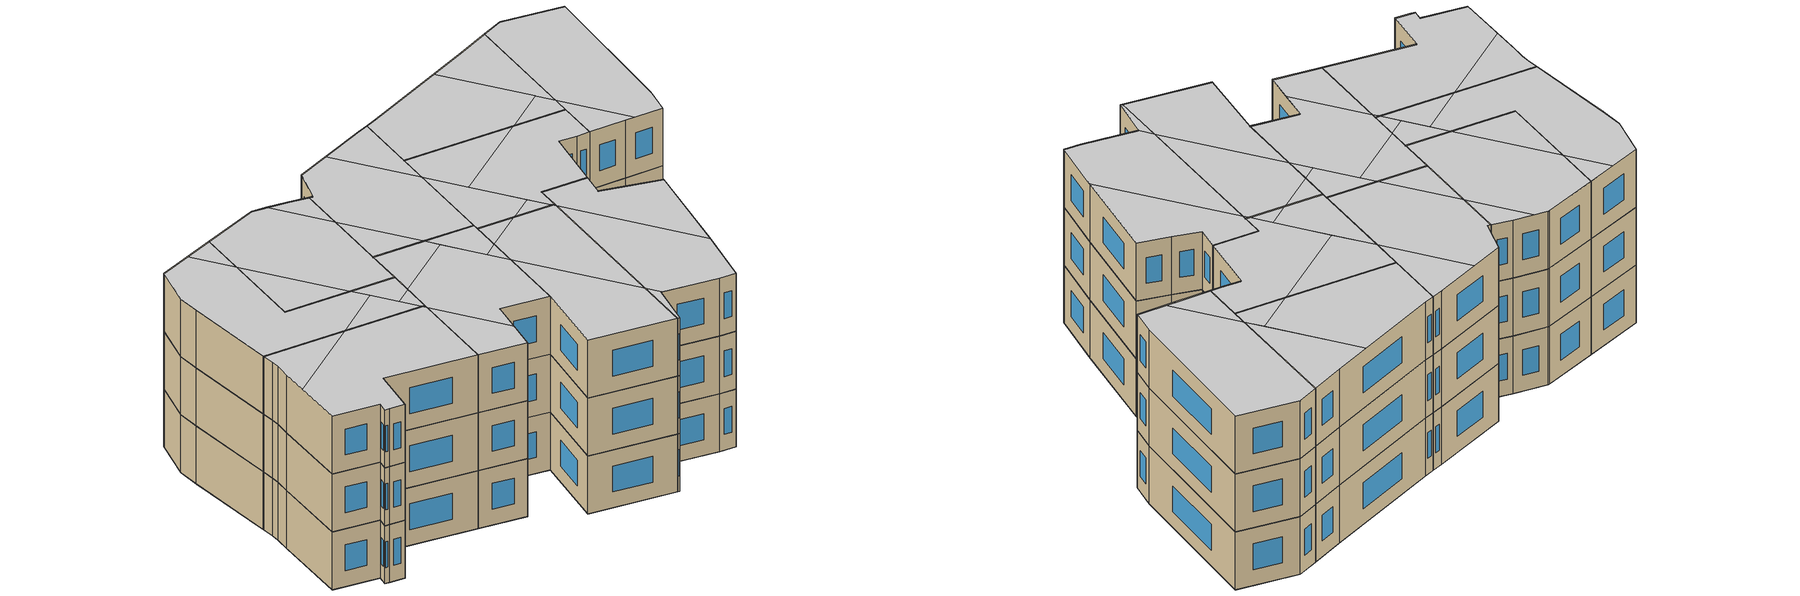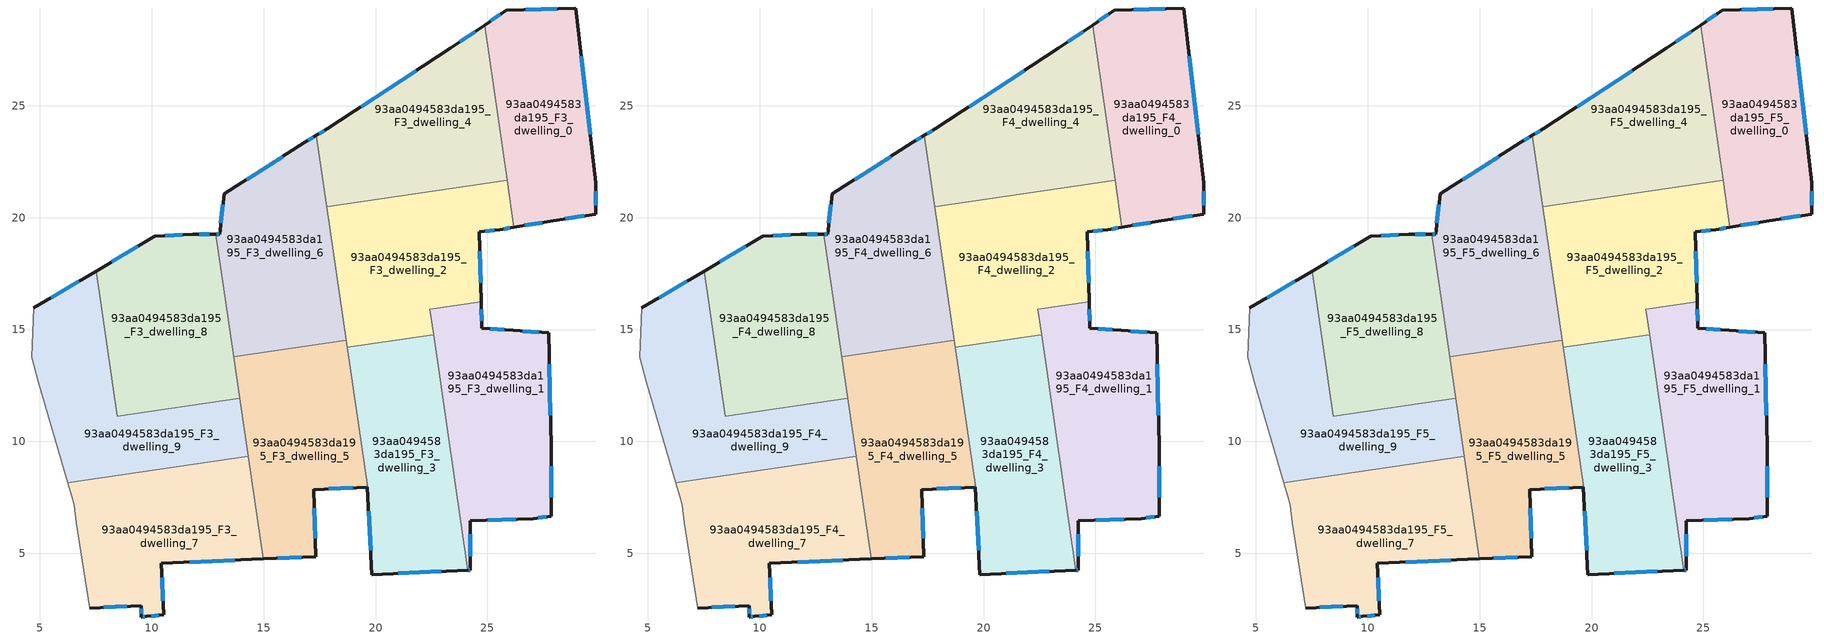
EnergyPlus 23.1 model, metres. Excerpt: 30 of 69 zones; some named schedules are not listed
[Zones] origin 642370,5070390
93aa0494583da195_F3_dwelling_0
 floor to 93aa0494583da195_F2_dwelling_0 (EU_floor_Construction): 29.85,20.16 29.85,21.56 28.95,29.37 25.85,29.27 24.87,28.61 26.19,19.57 27.95,19.86 z9
 wall outside (EU_wall_Construction): 24.87,28.61 25.85,29.27 28.95,29.37 29.85,21.56 29.85,20.16 27.95,19.86 26.19,19.57 z9:12
 wall to 93aa0494583da195_F3_dwelling_4 (EU_wall_Construction): 25.88,21.67 24.87,28.61 z9:12
 wall to 93aa0494583da195_F3_dwelling_2 (EU_wall_Construction): 26.19,19.57 25.88,21.67 z9:12
 window (EU_Window_Construction): 29.85,21.18 29.85,20.55 / 29.32,20.08 28.48,19.95 / 27.46,19.78 26.67,19.65 / 25.14,28.79 25.58,29.09 / 26.71,29.3 28.09,29.34 / 29.2,27.21 29.6,23.72 z9.83:11.17
93aa0494583da195_F3_dwelling_1
 floor to 93aa0494583da195_F2_dwelling_1 (EU_floor_Construction): 27.84,6.65 27.85,9.75 27.75,14.86 26.15,14.96 24.74,15.06 24.72,16.23 22.43,15.9 24.12,4.25 24.24,4.25 24.24,6.45 27.04,6.55 z9
 wall outside (EU_wall_Construction): 24.72,16.23 24.74,15.06 26.15,14.96 27.75,14.86 27.85,9.75 27.84,6.65 27.04,6.55 24.24,6.45 24.24,4.25 24.12,4.25 z9:12
 wall to 93aa0494583da195_F3_dwelling_2 (EU_wall_Construction): 22.59,14.78 22.43,15.9 24.72,16.23 z9:12
 wall to 93aa0494583da195_F3_dwelling_3 (EU_wall_Construction): 24.12,4.25 22.59,14.78 z9:12
 window (EU_Window_Construction): 26.59,14.93 27.3,14.89 / 27.77,13.45 27.82,11.17 / 27.85,8.9 27.84,7.51 / 27.62,6.62 27.27,6.58 / 26.27,6.53 25.02,6.48 / 24.24,5.84 24.24,4.86 / 24.21,4.25 24.16,4.25 / 24.73,15.91 24.74,15.38 / 25.13,15.03 25.76,14.99 z9.83:11.17
93aa0494583da195_F3_dwelling_2
 floor to 93aa0494583da195_F2_dwelling_2 (EU_floor_Construction): 24.72,16.23 24.65,19.36 25.55,19.46 26.19,19.57 25.88,21.67 17.82,20.49 18.74,14.21 22.59,14.78 22.43,15.9 z9
 wall outside (EU_wall_Construction): 26.19,19.57 25.55,19.46 24.65,19.36 24.72,16.23 z9:12
 wall to 93aa0494583da195_F3_dwelling_3 (EU_wall_Construction): 22.59,14.78 18.74,14.21 z9:12
 wall to 93aa0494583da195_F3_dwelling_4 (EU_wall_Construction): 17.82,20.49 25.88,21.67 z9:12
 wall to 93aa0494583da195_F3_dwelling_6 (EU_wall_Construction): 18.69,14.52 17.82,20.49 z9:12
 wall to 93aa0494583da195_F3_dwelling_5 (EU_wall_Construction): 18.74,14.21 18.69,14.52 z9:12
 window (EU_Window_Construction): 26.01,19.54 25.72,19.49 / 25.3,19.44 24.9,19.39 / 24.67,18.5 24.7,17.1 z9.83:11.17
93aa0494583da195_F3_dwelling_3
 floor to 93aa0494583da195_F2_dwelling_3 (EU_floor_Construction): 24.12,4.25 22.59,14.78 18.74,14.21 19.65,7.96 17.24,7.86 17.24,7.85 19.64,7.96 19.84,4.05 z9
 wall outside (EU_wall_Construction): 24.12,4.25 19.84,4.05 19.64,7.96 17.24,7.85 17.24,7.86 z9:12
 wall to 93aa0494583da195_F3_dwelling_5 (EU_wall_Construction): 17.24,7.86 19.65,7.96 18.74,14.21 z9:12
 window (EU_Window_Construction): 22.94,4.19 21.02,4.11 / 19.78,5.14 19.69,6.88 / 18.97,7.93 17.9,7.88 z9.83:11.17
93aa0494583da195_F3_dwelling_4
 floor to 93aa0494583da195_F2_dwelling_4 (EU_floor_Construction): 25.88,21.67 24.87,28.61 23.35,27.57 17.84,23.97 17.36,23.68 17.82,20.49 z9
 wall outside (EU_wall_Construction): 17.36,23.68 17.84,23.97 23.35,27.57 24.87,28.61 z9:12
 wall to 93aa0494583da195_F3_dwelling_6 (EU_wall_Construction): 17.82,20.49 17.36,23.68 z9:12
 window (EU_Window_Construction): 19.37,24.97 21.82,26.57 / 23.77,27.86 24.45,28.32 / 17.49,23.76 17.71,23.89 z9.83:11.17
93aa0494583da195_F3_dwelling_5
 floor to 93aa0494583da195_F2_dwelling_5 (EU_floor_Construction): 17.34,4.85 17.24,7.85 19.65,7.96 18.69,14.52 13.66,13.78 14.98,4.75 z9
 wall outside (EU_wall_Construction): 17.24,7.85 17.34,4.85 14.98,4.75 z9:12
 wall to 93aa0494583da195_F3_dwelling_6 (EU_wall_Construction): 13.66,13.78 18.69,14.52 z9:12
 wall to 93aa0494583da195_F3_dwelling_7 (EU_wall_Construction): 14.98,4.75 14.31,9.34 z9:12
 wall to 93aa0494583da195_F3_dwelling_9 (EU_wall_Construction): 14.31,9.34 13.93,11.93 z9:12
 wall to 93aa0494583da195_F3_dwelling_8 (EU_wall_Construction): 13.93,11.93 13.66,13.78 z9:12
 window (EU_Window_Construction): 16.68,4.83 15.63,4.78 / 17.27,7.02 17.31,5.68 z9.83:11.17
93aa0494583da195_F3_dwelling_6
 floor to 93aa0494583da195_F2_dwelling_6 (EU_floor_Construction): 18.69,14.52 17.36,23.68 16.84,23.37 13.24,21.07 13.04,19.27 12.86,19.27 13.66,13.78 z9
 wall outside (EU_wall_Construction): 12.86,19.27 13.04,19.27 13.24,21.07 16.84,23.37 17.36,23.68 z9:12
 wall to 93aa0494583da195_F3_dwelling_8 (EU_wall_Construction): 13.66,13.78 12.86,19.27 z9:12
 window (EU_Window_Construction): 16.98,23.45 17.21,23.59 / 12.91,19.27 12.99,19.27 / 13.09,19.77 13.18,20.57 / 14.24,21.7 15.84,22.73 z9.83:11.17
93aa0494583da195_F3_dwelling_7
 floor to 93aa0494583da195_F2_dwelling_7 (EU_floor_Construction): 14.98,4.75 14.31,9.33 6.25,8.16 6.43,7.56 6.53,7.16 6.63,6.36 7.23,2.56 9.53,2.66 9.53,2.16 9.76,2.18 10.53,2.25 10.43,4.56 z9
 wall outside (EU_wall_Construction): 14.98,4.75 10.43,4.56 10.53,2.25 9.76,2.18 9.53,2.16 9.53,2.66 7.23,2.56 z9:12
 wall adiabatic (EU_wall_Construction): 7.23,2.56 6.63,6.36 6.53,7.16 6.43,7.56 6.25,8.16 z9:12
 wall to 93aa0494583da195_F3_dwelling_9 (EU_wall_Construction): 6.25,8.16 14.31,9.33 z9:12
 window (EU_Window_Construction): 13.72,4.7 11.69,4.61 / 10.46,3.92 10.5,2.89 / 10.32,2.23 9.97,2.2 / 9.69,2.17 9.59,2.16 / 9.53,2.29 9.53,2.52 / 8.89,2.63 7.87,2.58 z9.83:11.17
93aa0494583da195_F3_dwelling_8
 floor to 93aa0494583da195_F2_dwelling_8 (EU_floor_Construction): 13.93,11.93 12.86,19.27 11.84,19.27 10.14,19.17 10.08,19.14 7.51,17.61 8.45,11.13 z9
 wall outside (EU_wall_Construction): 7.51,17.61 10.08,19.14 10.14,19.17 11.84,19.27 12.86,19.27 z9:12
 wall to 93aa0494583da195_F3_dwelling_9 (EU_wall_Construction): 13.93,11.93 8.45,11.13 7.51,17.61 z9:12
 window (EU_Window_Construction): 8.22,18.03 9.37,18.71 / 10.61,19.19 11.37,19.24 / 12.12,19.27 12.58,19.27 z9.83:11.17
93aa0494583da195_F3_dwelling_9
 floor to 93aa0494583da195_F2_dwelling_9 (EU_floor_Construction): 14.31,9.33 13.93,11.93 8.45,11.13 7.51,17.61 4.73,15.97 4.63,13.76 4.93,12.66 6.25,8.16 z9
 wall outside (EU_wall_Construction): 4.73,15.97 7.51,17.61 z9:12
 wall adiabatic (EU_wall_Construction): 6.25,8.16 4.93,12.66 4.63,13.76 4.73,15.97 z9:12
 window (EU_Window_Construction): 5.5,16.42 6.74,17.16 z9.83:11.17
93aa0494583da195_F4_dwelling_0
 floor to 93aa0494583da195_F3_dwelling_0 (EU_floor_Construction): 29.85,20.16 29.85,21.56 28.95,29.37 25.85,29.27 24.87,28.61 26.19,19.57 27.95,19.86 z12
 wall outside (EU_wall_Construction): 24.87,28.61 25.85,29.27 28.95,29.37 29.85,21.56 29.85,20.16 27.95,19.86 26.19,19.57 z12:15
 wall to 93aa0494583da195_F4_dwelling_4 (EU_wall_Construction): 25.88,21.67 24.87,28.61 z12:15
 wall to 93aa0494583da195_F4_dwelling_2 (EU_wall_Construction): 26.19,19.57 25.88,21.67 z12:15
 window (EU_Window_Construction): 29.85,21.18 29.85,20.55 / 29.32,20.08 28.48,19.95 / 27.46,19.78 26.67,19.65 / 25.14,28.79 25.58,29.09 / 26.71,29.3 28.09,29.34 / 29.2,27.21 29.6,23.72 z12.83:14.17
93aa0494583da195_F4_dwelling_1
 floor to 93aa0494583da195_F3_dwelling_1 (EU_floor_Construction): 27.84,6.65 27.85,9.75 27.75,14.86 26.15,14.96 24.74,15.06 24.72,16.23 22.43,15.9 24.12,4.25 24.24,4.25 24.24,6.45 27.04,6.55 z12
 wall outside (EU_wall_Construction): 24.72,16.23 24.74,15.06 26.15,14.96 27.75,14.86 27.85,9.75 27.84,6.65 27.04,6.55 24.24,6.45 24.24,4.25 24.12,4.25 z12:15
 wall to 93aa0494583da195_F4_dwelling_2 (EU_wall_Construction): 22.59,14.78 22.43,15.9 24.72,16.23 z12:15
 wall to 93aa0494583da195_F4_dwelling_3 (EU_wall_Construction): 24.12,4.25 22.59,14.78 z12:15
 window (EU_Window_Construction): 26.59,14.93 27.3,14.89 / 27.77,13.45 27.82,11.17 / 27.85,8.9 27.84,7.51 / 27.62,6.62 27.27,6.58 / 26.27,6.53 25.02,6.48 / 24.24,5.84 24.24,4.86 / 24.21,4.25 24.16,4.25 / 24.73,15.91 24.74,15.38 / 25.13,15.03 25.76,14.99 z12.83:14.17
93aa0494583da195_F4_dwelling_2
 floor to 93aa0494583da195_F3_dwelling_2 (EU_floor_Construction): 24.72,16.23 24.65,19.36 25.55,19.46 26.19,19.57 25.88,21.67 17.82,20.49 18.74,14.21 22.59,14.78 22.43,15.9 z12
 wall outside (EU_wall_Construction): 26.19,19.57 25.55,19.46 24.65,19.36 24.72,16.23 z12:15
 wall to 93aa0494583da195_F4_dwelling_3 (EU_wall_Construction): 22.59,14.78 18.74,14.21 z12:15
 wall to 93aa0494583da195_F4_dwelling_4 (EU_wall_Construction): 17.82,20.49 25.88,21.67 z12:15
 wall to 93aa0494583da195_F4_dwelling_6 (EU_wall_Construction): 18.69,14.52 17.82,20.49 z12:15
 wall to 93aa0494583da195_F4_dwelling_5 (EU_wall_Construction): 18.74,14.21 18.69,14.52 z12:15
 window (EU_Window_Construction): 26.01,19.54 25.72,19.49 / 25.3,19.44 24.9,19.39 / 24.67,18.5 24.7,17.1 z12.83:14.17
93aa0494583da195_F4_dwelling_3
 floor to 93aa0494583da195_F3_dwelling_3 (EU_floor_Construction): 24.12,4.25 22.59,14.78 18.74,14.21 19.65,7.96 17.24,7.86 17.24,7.85 19.64,7.96 19.84,4.05 z12
 wall outside (EU_wall_Construction): 24.12,4.25 19.84,4.05 19.64,7.96 17.24,7.85 17.24,7.86 z12:15
 wall to 93aa0494583da195_F4_dwelling_5 (EU_wall_Construction): 17.24,7.86 19.65,7.96 18.74,14.21 z12:15
 window (EU_Window_Construction): 22.94,4.19 21.02,4.11 / 19.78,5.14 19.69,6.88 / 18.97,7.93 17.9,7.88 z12.83:14.17
93aa0494583da195_F4_dwelling_4
 floor to 93aa0494583da195_F3_dwelling_4 (EU_floor_Construction): 25.88,21.67 24.87,28.61 23.35,27.57 17.84,23.97 17.36,23.68 17.82,20.49 z12
 wall outside (EU_wall_Construction): 17.36,23.68 17.84,23.97 23.35,27.57 24.87,28.61 z12:15
 wall to 93aa0494583da195_F4_dwelling_6 (EU_wall_Construction): 17.82,20.49 17.36,23.68 z12:15
 window (EU_Window_Construction): 19.37,24.97 21.82,26.57 / 23.77,27.86 24.45,28.32 / 17.49,23.76 17.71,23.89 z12.83:14.17
93aa0494583da195_F4_dwelling_5
 floor to 93aa0494583da195_F3_dwelling_5 (EU_floor_Construction): 17.34,4.85 17.24,7.85 19.65,7.96 18.69,14.52 13.66,13.78 14.98,4.75 z12
 wall outside (EU_wall_Construction): 17.24,7.85 17.34,4.85 14.98,4.75 z12:15
 wall to 93aa0494583da195_F4_dwelling_6 (EU_wall_Construction): 13.66,13.78 18.69,14.52 z12:15
 wall to 93aa0494583da195_F4_dwelling_7 (EU_wall_Construction): 14.98,4.75 14.31,9.34 z12:15
 wall to 93aa0494583da195_F4_dwelling_9 (EU_wall_Construction): 14.31,9.34 13.93,11.93 z12:15
 wall to 93aa0494583da195_F4_dwelling_8 (EU_wall_Construction): 13.93,11.93 13.66,13.78 z12:15
 window (EU_Window_Construction): 16.68,4.83 15.63,4.78 / 17.27,7.02 17.31,5.68 z12.83:14.17
93aa0494583da195_F4_dwelling_6
 floor to 93aa0494583da195_F3_dwelling_6 (EU_floor_Construction): 18.69,14.52 17.36,23.68 16.84,23.37 13.24,21.07 13.04,19.27 12.86,19.27 13.66,13.78 z12
 wall outside (EU_wall_Construction): 12.86,19.27 13.04,19.27 13.24,21.07 16.84,23.37 17.36,23.68 z12:15
 wall to 93aa0494583da195_F4_dwelling_8 (EU_wall_Construction): 13.66,13.78 12.86,19.27 z12:15
 window (EU_Window_Construction): 16.98,23.45 17.21,23.59 / 12.91,19.27 12.99,19.27 / 13.09,19.77 13.18,20.57 / 14.24,21.7 15.84,22.73 z12.83:14.17
93aa0494583da195_F4_dwelling_7
 floor to 93aa0494583da195_F3_dwelling_7 (EU_floor_Construction): 14.98,4.75 14.31,9.33 6.25,8.16 6.43,7.56 6.53,7.16 6.63,6.36 7.23,2.56 9.53,2.66 9.53,2.16 9.76,2.18 10.53,2.25 10.43,4.56 z12
 wall outside (EU_wall_Construction): 14.98,4.75 10.43,4.56 10.53,2.25 9.76,2.18 9.53,2.16 9.53,2.66 7.23,2.56 z12:15
 wall adiabatic (EU_wall_Construction): 7.23,2.56 6.63,6.36 6.53,7.16 6.43,7.56 6.25,8.16 z12:15
 wall to 93aa0494583da195_F4_dwelling_9 (EU_wall_Construction): 6.25,8.16 14.31,9.33 z12:15
 window (EU_Window_Construction): 13.72,4.7 11.69,4.61 / 10.46,3.92 10.5,2.89 / 10.32,2.23 9.97,2.2 / 9.69,2.17 9.59,2.16 / 9.53,2.29 9.53,2.52 / 8.89,2.63 7.87,2.58 z12.83:14.17
93aa0494583da195_F4_dwelling_8
 floor to 93aa0494583da195_F3_dwelling_8 (EU_floor_Construction): 13.93,11.93 12.86,19.27 11.84,19.27 10.14,19.17 10.08,19.14 7.51,17.61 8.45,11.13 z12
 wall outside (EU_wall_Construction): 7.51,17.61 10.08,19.14 10.14,19.17 11.84,19.27 12.86,19.27 z12:15
 wall to 93aa0494583da195_F4_dwelling_9 (EU_wall_Construction): 13.93,11.93 8.45,11.13 7.51,17.61 z12:15
 window (EU_Window_Construction): 8.22,18.03 9.37,18.71 / 10.61,19.19 11.37,19.24 / 12.12,19.27 12.58,19.27 z12.83:14.17
93aa0494583da195_F4_dwelling_9
 floor to 93aa0494583da195_F3_dwelling_9 (EU_floor_Construction): 14.31,9.33 13.93,11.93 8.45,11.13 7.51,17.61 4.73,15.97 4.63,13.76 4.93,12.66 6.25,8.16 z12
 wall outside (EU_wall_Construction): 4.73,15.97 7.51,17.61 z12:15
 wall adiabatic (EU_wall_Construction): 6.25,8.16 4.93,12.66 4.63,13.76 4.73,15.97 z12:15
 window (EU_Window_Construction): 5.5,16.42 6.74,17.16 z12.83:14.17
93aa0494583da195_F5_dwelling_0
 floor to 93aa0494583da195_F4_dwelling_0 (EU_floor_Construction): 29.85,20.16 29.85,21.56 28.95,29.37 25.85,29.27 24.87,28.61 26.19,19.57 27.95,19.86 z15
 wall outside (EU_wall_Construction): 24.87,28.61 25.85,29.27 28.95,29.37 29.85,21.56 29.85,20.16 27.95,19.86 26.19,19.57 z15:18
 wall to 93aa0494583da195_F5_dwelling_4 (EU_wall_Construction): 25.88,21.67 24.87,28.61 z15:18
 wall to 93aa0494583da195_F5_dwelling_2 (EU_wall_Construction): 26.19,19.57 25.88,21.67 z15:18
 window (EU_Window_Construction): 29.85,21.18 29.85,20.55 / 29.32,20.08 28.48,19.95 / 27.46,19.78 26.67,19.65 / 25.14,28.79 25.58,29.09 / 26.71,29.3 28.09,29.34 / 29.2,27.21 29.6,23.72 z15.83:17.17
 ceiling to 93aa0494583da195_F6_dwelling_0 (EU_floor_Construction): 28.95,29.37 29.85,21.56 29.85,20.16 28.45,19.94 25.76,22.49 24.87,28.6 25.85,29.27 z18
 ceiling to 93aa0494583da195_F6_dwelling_1 (EU_floor_Construction): 28.45,19.94 27.95,19.86 26.19,19.57 25.76,22.49 z18
93aa0494583da195_F5_dwelling_1
 floor to 93aa0494583da195_F4_dwelling_1 (EU_floor_Construction): 27.84,6.65 27.85,9.75 27.75,14.86 26.15,14.96 24.74,15.06 24.72,16.23 22.43,15.9 24.12,4.25 24.24,4.25 24.24,6.45 27.04,6.55 z15
 wall outside (EU_wall_Construction): 24.72,16.23 24.74,15.06 26.15,14.96 27.75,14.86 27.85,9.75 27.84,6.65 27.04,6.55 24.24,6.45 24.24,4.25 24.12,4.25 z15:18
 wall to 93aa0494583da195_F5_dwelling_2 (EU_wall_Construction): 22.59,14.78 22.43,15.9 24.72,16.23 z15:18
 wall to 93aa0494583da195_F5_dwelling_3 (EU_wall_Construction): 24.12,4.25 22.59,14.78 z15:18
 window (EU_Window_Construction): 26.59,14.93 27.3,14.89 / 27.77,13.45 27.82,11.17 / 27.85,8.9 27.84,7.51 / 27.62,6.62 27.27,6.58 / 26.27,6.53 25.02,6.48 / 24.24,5.84 24.24,4.86 / 24.21,4.25 24.16,4.25 / 24.73,15.91 24.74,15.38 / 25.13,15.03 25.76,14.99 z15.83:17.17
 ceiling to 93aa0494583da195_F6_dwelling_3 (EU_floor_Construction): 27.85,9.64 27.84,6.65 27.04,6.55 24.31,6.46 23.72,7.01 22.62,14.58 z18
 ceiling to 93aa0494583da195_F6_dwelling_1 (EU_floor_Construction): 27.75,14.86 27.85,9.75 27.85,9.64 22.62,14.58 22.59,14.78 22.43,15.9 24.72,16.23 24.74,15.06 26.15,14.96 z18
 ceiling to 93aa0494583da195_F6_dwelling_5 (EU_floor_Construction): 24.31,6.46 24.24,6.45 24.24,4.25 24.12,4.25 23.72,7.01 z18
93aa0494583da195_F5_dwelling_2
 floor to 93aa0494583da195_F4_dwelling_2 (EU_floor_Construction): 24.72,16.23 24.65,19.36 25.55,19.46 26.19,19.57 25.88,21.67 17.82,20.49 18.74,14.21 22.59,14.78 22.43,15.9 z15
 wall outside (EU_wall_Construction): 26.19,19.57 25.55,19.46 24.65,19.36 24.72,16.23 z15:18
 wall to 93aa0494583da195_F5_dwelling_3 (EU_wall_Construction): 22.59,14.78 18.74,14.21 z15:18
 wall to 93aa0494583da195_F5_dwelling_4 (EU_wall_Construction): 17.82,20.49 25.88,21.67 z15:18
 wall to 93aa0494583da195_F5_dwelling_6 (EU_wall_Construction): 18.69,14.52 17.82,20.49 z15:18
 wall to 93aa0494583da195_F5_dwelling_5 (EU_wall_Construction): 18.74,14.21 18.69,14.52 z15:18
 window (EU_Window_Construction): 26.01,19.54 25.72,19.49 / 25.3,19.44 24.9,19.39 / 24.67,18.5 24.7,17.1 z15.83:17.17
 ceiling to 93aa0494583da195_F6_dwelling_1 (EU_floor_Construction): 25.88,21.67 26.19,19.57 25.55,19.46 24.65,19.36 24.72,16.23 22.43,15.9 22.59,14.78 22.44,14.75 19.63,17.42 23.29,21.29 z18
 ceiling to 93aa0494583da195_F6_dwelling_2 (EU_floor_Construction): 23.29,21.29 19.63,17.42 18.05,18.9 17.82,20.49 z18
 ceiling to 93aa0494583da195_F6_dwelling_4 (EU_floor_Construction): 21.6,15.54 20.6,14.49 18.74,14.21 18.05,18.9 z18
 ceiling to 93aa0494583da195_F6_dwelling_3 (EU_floor_Construction): 22.44,14.75 20.6,14.49 21.6,15.54 z18
93aa0494583da195_F5_dwelling_3
 floor to 93aa0494583da195_F4_dwelling_3 (EU_floor_Construction): 24.12,4.25 22.59,14.78 18.74,14.21 19.65,7.96 17.24,7.86 17.24,7.85 19.64,7.96 19.84,4.05 z15
 wall outside (EU_wall_Construction): 24.12,4.25 19.84,4.05 19.64,7.96 17.24,7.85 17.24,7.86 z15:18
 wall to 93aa0494583da195_F5_dwelling_5 (EU_wall_Construction): 17.24,7.86 19.65,7.96 18.74,14.21 z15:18
 window (EU_Window_Construction): 22.94,4.19 21.02,4.11 / 19.78,5.14 19.69,6.88 / 18.97,7.93 17.9,7.88 z15.83:17.17
 ceiling to 93aa0494583da195_F6_dwelling_5 (EU_floor_Construction): 23.72,7.01 24.12,4.25 19.84,4.05 19.64,7.96 19.16,11.33 z18
 ceiling to 93aa0494583da195_F6_dwelling_3 (EU_floor_Construction): 22.62,14.58 23.72,7.01 19.16,11.33 18.95,12.74 20.6,14.49 22.44,14.75 z18
 ceiling to 93aa0494583da195_F6_dwelling_1 (EU_floor_Construction): 22.59,14.78 22.62,14.58 22.44,14.75 z18
 ceiling to 93aa0494583da195_F6_dwelling_4 (EU_floor_Construction): 20.6,14.49 18.95,12.74 18.74,14.21 z18
93aa0494583da195_F5_dwelling_4
 floor to 93aa0494583da195_F4_dwelling_4 (EU_floor_Construction): 25.88,21.67 24.87,28.61 23.35,27.57 17.84,23.97 17.36,23.68 17.82,20.49 z15
 wall outside (EU_wall_Construction): 17.36,23.68 17.84,23.97 23.35,27.57 24.87,28.61 z15:18
 wall to 93aa0494583da195_F5_dwelling_6 (EU_wall_Construction): 17.82,20.49 17.36,23.68 z15:18
 window (EU_Window_Construction): 19.37,24.97 21.82,26.57 / 23.77,27.86 24.45,28.32 / 17.49,23.76 17.71,23.89 z15.83:17.17
 ceiling to 93aa0494583da195_F6_dwelling_2 (EU_floor_Construction): 25.06,23.16 23.29,21.29 17.82,20.49 17.36,23.68 17.84,23.97 21.6,26.43 z18
 ceiling to 93aa0494583da195_F6_dwelling_0 (EU_floor_Construction): 24.87,28.6 25.76,22.49 21.6,26.43 23.35,27.57 z18
 ceiling to 93aa0494583da195_F6_dwelling_1 (EU_floor_Construction): 25.76,22.49 25.88,21.67 23.29,21.29 25.06,23.16 z18
93aa0494583da195_F5_dwelling_5
 floor to 93aa0494583da195_F4_dwelling_5 (EU_floor_Construction): 17.34,4.85 17.24,7.85 19.65,7.96 18.69,14.52 13.66,13.78 14.98,4.75 z15
 wall outside (EU_wall_Construction): 17.24,7.85 17.34,4.85 14.98,4.75 z15:18
 wall to 93aa0494583da195_F5_dwelling_6 (EU_wall_Construction): 13.66,13.78 18.69,14.52 z15:18
 wall to 93aa0494583da195_F5_dwelling_7 (EU_wall_Construction): 14.98,4.75 14.31,9.34 z15:18
 wall to 93aa0494583da195_F5_dwelling_9 (EU_wall_Construction): 14.31,9.34 13.93,11.93 z15:18
 wall to 93aa0494583da195_F5_dwelling_8 (EU_wall_Construction): 13.93,11.93 13.66,13.78 z15:18
 window (EU_Window_Construction): 16.68,4.83 15.63,4.78 / 17.27,7.02 17.31,5.68 z15.83:17.17
 ceiling to 93aa0494583da195_F6_dwelling_7 (EU_floor_Construction): 17.29,6.31 17.34,4.85 14.98,4.75 14.35,9.09 z18
 ceiling to 93aa0494583da195_F6_dwelling_5 (EU_floor_Construction): 19.16,11.33 19.64,7.96 17.24,7.85 17.29,6.31 14.35,9.09 14.1,10.8 16.75,13.6 z18
 ceiling to 93aa0494583da195_F6_dwelling_6 (EU_floor_Construction): 16.75,13.6 14.1,10.8 13.66,13.78 16.18,14.15 z18
 ceiling to 93aa0494583da195_F6_dwelling_3 (EU_floor_Construction): 18.95,12.74 19.15,11.34 18.34,12.1 z18
 ceiling to 93aa0494583da195_F6_dwelling_4 (EU_floor_Construction): 18.69,14.52 18.95,12.74 18.34,12.1 16.18,14.15 z18
93aa0494583da195_F5_dwelling_6
 floor to 93aa0494583da195_F4_dwelling_6 (EU_floor_Construction): 18.69,14.52 17.36,23.68 16.84,23.37 13.24,21.07 13.04,19.27 12.86,19.27 13.66,13.78 z15
 wall outside (EU_wall_Construction): 12.86,19.27 13.04,19.27 13.24,21.07 16.84,23.37 17.36,23.68 z15:18
 wall to 93aa0494583da195_F5_dwelling_8 (EU_wall_Construction): 13.66,13.78 12.86,19.27 z15:18
 window (EU_Window_Construction): 16.98,23.45 17.21,23.59 / 12.91,19.27 12.99,19.27 / 13.09,19.77 13.18,20.57 / 14.24,21.7 15.84,22.73 z15.83:17.17
 ceiling to 93aa0494583da195_F6_dwelling_4 (EU_floor_Construction): 18.05,18.9 18.69,14.52 16.18,14.15 13.2,16.97 12.86,19.27 13.04,19.27 13.24,21.07 14.75,22.03 z18
 ceiling to 93aa0494583da195_F6_dwelling_6 (EU_floor_Construction): 16.18,14.15 13.66,13.78 13.2,16.97 z18
 ceiling to 93aa0494583da195_F6_dwelling_2 (EU_floor_Construction): 17.36,23.68 18.05,18.9 14.75,22.03 16.84,23.37 z18
93aa0494583da195_F5_dwelling_7
 floor to 93aa0494583da195_F4_dwelling_7 (EU_floor_Construction): 14.98,4.75 14.31,9.33 6.25,8.16 6.43,7.56 6.53,7.16 6.63,6.36 7.23,2.56 9.53,2.66 9.53,2.16 9.76,2.18 10.53,2.25 10.43,4.56 z15
 wall outside (EU_wall_Construction): 14.98,4.75 10.43,4.56 10.53,2.25 9.76,2.18 9.53,2.16 9.53,2.66 7.23,2.56 z15:18
 wall adiabatic (EU_wall_Construction): 7.23,2.56 6.63,6.36 6.53,7.16 6.43,7.56 6.25,8.16 z15:18
 wall to 93aa0494583da195_F5_dwelling_9 (EU_wall_Construction): 6.25,8.16 14.31,9.33 z15:18
 window (EU_Window_Construction): 13.72,4.7 11.69,4.61 / 10.46,3.92 10.5,2.89 / 10.32,2.23 9.97,2.2 / 9.69,2.17 9.59,2.16 / 9.53,2.29 9.53,2.52 / 8.89,2.63 7.87,2.58 z15.83:17.17
 ceiling to 93aa0494583da195_F6_dwelling_8 (EU_floor_Construction): 10.31,8.75 6.83,5.08 6.63,6.36 6.53,7.16 6.43,7.56 6.25,8.16 z18
 ceiling to 93aa0494583da195_F6_dwelling_7 (EU_floor_Construction): 14.35,9.09 14.98,4.75 10.43,4.56 10.53,2.25 9.76,2.18 9.53,2.16 9.53,2.66 7.23,2.56 6.83,5.08 10.31,8.75 14.12,9.31 z18
 ceiling adiabatic (EU_roof_Construction): 14.31,9.33 14.35,9.09 14.12,9.31 z18
93aa0494583da195_F5_dwelling_8
 floor to 93aa0494583da195_F4_dwelling_8 (EU_floor_Construction): 13.93,11.93 12.86,19.27 11.84,19.27 10.14,19.17 10.08,19.14 7.51,17.61 8.45,11.13 z15
 wall outside (EU_wall_Construction): 7.51,17.61 10.08,19.14 10.14,19.17 11.84,19.27 12.86,19.27 z15:18
 wall to 93aa0494583da195_F5_dwelling_9 (EU_wall_Construction): 13.93,11.93 8.45,11.13 7.51,17.61 z15:18
 window (EU_Window_Construction): 8.22,18.03 9.37,18.71 / 10.61,19.19 11.37,19.24 / 12.12,19.27 12.58,19.27 z15.83:17.17
 ceiling to 93aa0494583da195_F6_dwelling_6 (EU_floor_Construction): 13.2,16.97 13.93,11.93 11.69,11.6 7.86,15.24 7.51,17.61 10.08,19.14 10.14,19.17 10.83,19.21 z18
 ceiling to 93aa0494583da195_F6_dwelling_4 (EU_floor_Construction): 12.86,19.27 13.2,16.97 10.83,19.21 11.84,19.27 z18
 ceiling to 93aa0494583da195_F6_dwelling_8 (EU_floor_Construction): 11.69,11.6 8.45,11.13 7.86,15.24 z18
93aa0494583da195_F5_dwelling_9
 floor to 93aa0494583da195_F4_dwelling_9 (EU_floor_Construction): 14.31,9.33 13.93,11.93 8.45,11.13 7.51,17.61 4.73,15.97 4.63,13.76 4.93,12.66 6.25,8.16 z15
 wall outside (EU_wall_Construction): 4.73,15.97 7.51,17.61 z15:18
 wall adiabatic (EU_wall_Construction): 6.25,8.16 4.93,12.66 4.63,13.76 4.73,15.97 z15:18
 window (EU_Window_Construction): 5.5,16.42 6.74,17.16 z15.83:17.17
 ceiling to 93aa0494583da195_F6_dwelling_8 (EU_floor_Construction): 7.86,15.24 8.45,11.13 11.69,11.6 12.39,10.95 10.31,8.75 6.25,8.16 4.93,12.66 4.63,13.76 4.73,15.97 6.18,16.82 z18
 ceiling to 93aa0494583da195_F6_dwelling_6 (EU_floor_Construction): 7.51,17.61 7.86,15.24 6.18,16.82 z18; 13.93,11.93 14.1,10.8 13.37,10.02 11.69,11.6 z18
 ceiling to 93aa0494583da195_F6_dwelling_7 (EU_floor_Construction): 14.12,9.31 10.31,8.75 12.39,10.95 z18
 ceiling to 93aa0494583da195_F6_dwelling_5 (EU_floor_Construction): 14.1,10.8 14.31,9.33 14.12,9.31 13.37,10.02 z18
[Building]
EU S2 Campaign: North Axis=0; Terrain=City; Solar Distribution=FullExterior
[Site:Location]
Lyon-Bron: Latitude=45.75; Longitude=5; Time Zone=1; Elevation=198
[SizingPeriod:WeatherFileDays]
AnnualSizingPeriod: Begin Month=1; Begin Day of Month=1; End Month=12; End Day of Month=31; Day of Week for Start Day=Monday; Use Weather File Daylight Saving Period=No; Use Weather File Rain and Snow Indicators=No
[MATERIAL]
EU_InternalMass_Material: Roughness=MediumRough; Thickness=0.1; Conductivity=1; Density=1800; Specific Heat=900; Thermal Absorptance=0.9; Solar Absorptance=0.7; Visible Absorptance=0.7
[MATERIAL:NOMASS] Roughness=MediumRough; Thermal Absorptance=0.9; Solar Absorptance=0.7; Visible Absorptance=0.7
Name | Thermal Resistance
EU_wall_NoMass | 1.97775
EU_roof_NoMass | 1.81626
EU_floor_NoMass | 1.84812
[WINDOWMATERIAL:SIMPLEGLAZINGSYSTEM]
EU_Window_SimpleGlazing: UFactor=3.27502; Solar Heat Gain Coefficient=0.76; Visible Transmittance=0.76
[CONSTRUCTION]
EU_wall_Construction: EU_wall_NoMass
EU_roof_Construction: EU_roof_NoMass
EU_floor_Construction: EU_floor_NoMass
EU_InternalMass_Construction: EU_InternalMass_Material
EU_Window_Construction: EU_Window_SimpleGlazing
[ZONE] Type=1; Multiplier=1; Ceiling Height=autocalculate; Floor Area=autocalculate; Part of Total Floor Area=Yes
Name | Volume
93aa0494583da195_F3_dwelling_0; 93aa0494583da195_F4_dwelling_0; 93aa0494583da195_F5_dwelling_0 | 113.02
93aa0494583da195_F3_dwelling_1; 93aa0494583da195_F4_dwelling_1; 93aa0494583da195_F5_dwelling_1 | 126.645
93aa0494583da195_F3_dwelling_2; 93aa0494583da195_F4_dwelling_2; 93aa0494583da195_F5_dwelling_2 | 124.378
93aa0494583da195_F3_dwelling_3; 93aa0494583da195_F4_dwelling_3; 93aa0494583da195_F5_dwelling_3 | 124.404
93aa0494583da195_F3_dwelling_4; 93aa0494583da195_F4_dwelling_4; 93aa0494583da195_F5_dwelling_4 | 124.381
93aa0494583da195_F3_dwelling_5; 93aa0494583da195_F4_dwelling_5; 93aa0494583da195_F5_dwelling_5 | 119.828
93aa0494583da195_F3_dwelling_6; 93aa0494583da195_F4_dwelling_6; 93aa0494583da195_F5_dwelling_6 | 122.093
93aa0494583da195_F3_dwelling_7; 93aa0494583da195_F4_dwelling_7; 93aa0494583da195_F5_dwelling_7 | 122.1
93aa0494583da195_F3_dwelling_8; 93aa0494583da195_F4_dwelling_8; 93aa0494583da195_F5_dwelling_8 | 122.103
93aa0494583da195_F3_dwelling_9; 93aa0494583da195_F4_dwelling_9; 93aa0494583da195_F5_dwelling_9 | 122.092
[INTERNALMASS] Construction=EU_InternalMass_Construction
Name | Zone or ZoneList | Surface Area
93aa0494583da195_F3_dwelling_0_EU_InternalMass | 93aa0494583da195_F3_dwelling_0 | 37.6732
93aa0494583da195_F3_dwelling_1_EU_InternalMass | 93aa0494583da195_F3_dwelling_1 | 42.2144
93aa0494583da195_F3_dwelling_2_EU_InternalMass | 93aa0494583da195_F3_dwelling_2 | 41.459
93aa0494583da195_F3_dwelling_3_EU_InternalMass | 93aa0494583da195_F3_dwelling_3 | 41.4645
93aa0494583da195_F3_dwelling_4_EU_InternalMass | 93aa0494583da195_F3_dwelling_4 | 41.46
93aa0494583da195_F3_dwelling_5_EU_InternalMass | 93aa0494583da195_F3_dwelling_5 | 39.9311
93aa0494583da195_F3_dwelling_6_EU_InternalMass | 93aa0494583da195_F3_dwelling_6 | 40.6973
93aa0494583da195_F3_dwelling_7_EU_InternalMass | 93aa0494583da195_F3_dwelling_7 | 40.6991
93aa0494583da195_F3_dwelling_8_EU_InternalMass | 93aa0494583da195_F3_dwelling_8 | 40.7009
93aa0494583da195_F3_dwelling_9_EU_InternalMass | 93aa0494583da195_F3_dwelling_9 | 40.6973
93aa0494583da195_F4_dwelling_0_EU_InternalMass | 93aa0494583da195_F4_dwelling_0 | 37.6732
93aa0494583da195_F4_dwelling_1_EU_InternalMass | 93aa0494583da195_F4_dwelling_1 | 42.2144
93aa0494583da195_F4_dwelling_2_EU_InternalMass | 93aa0494583da195_F4_dwelling_2 | 41.459
93aa0494583da195_F4_dwelling_3_EU_InternalMass | 93aa0494583da195_F4_dwelling_3 | 41.4645
93aa0494583da195_F4_dwelling_4_EU_InternalMass | 93aa0494583da195_F4_dwelling_4 | 41.46
93aa0494583da195_F4_dwelling_5_EU_InternalMass | 93aa0494583da195_F4_dwelling_5 | 39.9311
93aa0494583da195_F4_dwelling_6_EU_InternalMass | 93aa0494583da195_F4_dwelling_6 | 40.6973
93aa0494583da195_F4_dwelling_7_EU_InternalMass | 93aa0494583da195_F4_dwelling_7 | 40.6991
93aa0494583da195_F4_dwelling_8_EU_InternalMass | 93aa0494583da195_F4_dwelling_8 | 40.7009
93aa0494583da195_F4_dwelling_9_EU_InternalMass | 93aa0494583da195_F4_dwelling_9 | 40.6973
93aa0494583da195_F5_dwelling_0_EU_InternalMass | 93aa0494583da195_F5_dwelling_0 | 37.6732
93aa0494583da195_F5_dwelling_1_EU_InternalMass | 93aa0494583da195_F5_dwelling_1 | 42.2144
93aa0494583da195_F5_dwelling_2_EU_InternalMass | 93aa0494583da195_F5_dwelling_2 | 41.459
93aa0494583da195_F5_dwelling_3_EU_InternalMass | 93aa0494583da195_F5_dwelling_3 | 41.4645
93aa0494583da195_F5_dwelling_4_EU_InternalMass | 93aa0494583da195_F5_dwelling_4 | 41.46
93aa0494583da195_F5_dwelling_5_EU_InternalMass | 93aa0494583da195_F5_dwelling_5 | 39.9311
93aa0494583da195_F5_dwelling_6_EU_InternalMass | 93aa0494583da195_F5_dwelling_6 | 40.6973
93aa0494583da195_F5_dwelling_7_EU_InternalMass | 93aa0494583da195_F5_dwelling_7 | 40.6991
93aa0494583da195_F5_dwelling_8_EU_InternalMass | 93aa0494583da195_F5_dwelling_8 | 40.7009
93aa0494583da195_F5_dwelling_9_EU_InternalMass | 93aa0494583da195_F5_dwelling_9 | 40.6973
[OTHEREQUIPMENT] Fuel Type=Electricity; Design Level Calculation Method=Watts/Area; Power per Zone Floor Area=1; Fraction Latent=0; Fraction Radiant=0; Fraction Lost=0; Carbon Dioxide Generation Rate=0; EndUse Subcategory=EU_Step8_InternalGains
Name | Zone or ZoneList or Space or SpaceList | Schedule
EU_Step8_InternalGain_93aa0494583da195_F3_dwelling_0_f000 | 93aa0494583da195_F3_dwelling_0 | EU_Step8_GainSchedule_93aa0494583da195_F3_dwelling_0_f000
EU_Step8_InternalGain_93aa0494583da195_F3_dwelling_1_f000 | 93aa0494583da195_F3_dwelling_1 | EU_Step8_GainSchedule_93aa0494583da195_F3_dwelling_1_f000
EU_Step8_InternalGain_93aa0494583da195_F3_dwelling_2_f000 | 93aa0494583da195_F3_dwelling_2 | EU_Step8_GainSchedule_93aa0494583da195_F3_dwelling_2_f000
EU_Step8_InternalGain_93aa0494583da195_F3_dwelling_3_f000 | 93aa0494583da195_F3_dwelling_3 | EU_Step8_GainSchedule_93aa0494583da195_F3_dwelling_3_f000
EU_Step8_InternalGain_93aa0494583da195_F3_dwelling_4_f000 | 93aa0494583da195_F3_dwelling_4 | EU_Step8_GainSchedule_93aa0494583da195_F3_dwelling_4_f000
EU_Step8_InternalGain_93aa0494583da195_F3_dwelling_5_f000 | 93aa0494583da195_F3_dwelling_5 | EU_Step8_GainSchedule_93aa0494583da195_F3_dwelling_5_f000
EU_Step8_InternalGain_93aa0494583da195_F3_dwelling_6_f000 | 93aa0494583da195_F3_dwelling_6 | EU_Step8_GainSchedule_93aa0494583da195_F3_dwelling_6_f000
EU_Step8_InternalGain_93aa0494583da195_F3_dwelling_7_f000 | 93aa0494583da195_F3_dwelling_7 | EU_Step8_GainSchedule_93aa0494583da195_F3_dwelling_7_f000
EU_Step8_InternalGain_93aa0494583da195_F3_dwelling_8_f000 | 93aa0494583da195_F3_dwelling_8 | EU_Step8_GainSchedule_93aa0494583da195_F3_dwelling_8_f000
EU_Step8_InternalGain_93aa0494583da195_F3_dwelling_9_f000 | 93aa0494583da195_F3_dwelling_9 | EU_Step8_GainSchedule_93aa0494583da195_F3_dwelling_9_f000
EU_Step8_InternalGain_93aa0494583da195_F4_dwelling_0_f000 | 93aa0494583da195_F4_dwelling_0 | EU_Step8_GainSchedule_93aa0494583da195_F4_dwelling_0_f000
EU_Step8_InternalGain_93aa0494583da195_F4_dwelling_1_f000 | 93aa0494583da195_F4_dwelling_1 | EU_Step8_GainSchedule_93aa0494583da195_F4_dwelling_1_f000
EU_Step8_InternalGain_93aa0494583da195_F4_dwelling_2_f000 | 93aa0494583da195_F4_dwelling_2 | EU_Step8_GainSchedule_93aa0494583da195_F4_dwelling_2_f000
EU_Step8_InternalGain_93aa0494583da195_F4_dwelling_3_f000 | 93aa0494583da195_F4_dwelling_3 | EU_Step8_GainSchedule_93aa0494583da195_F4_dwelling_3_f000
EU_Step8_InternalGain_93aa0494583da195_F4_dwelling_4_f000 | 93aa0494583da195_F4_dwelling_4 | EU_Step8_GainSchedule_93aa0494583da195_F4_dwelling_4_f000
EU_Step8_InternalGain_93aa0494583da195_F4_dwelling_5_f000 | 93aa0494583da195_F4_dwelling_5 | EU_Step8_GainSchedule_93aa0494583da195_F4_dwelling_5_f000
EU_Step8_InternalGain_93aa0494583da195_F4_dwelling_6_f000 | 93aa0494583da195_F4_dwelling_6 | EU_Step8_GainSchedule_93aa0494583da195_F4_dwelling_6_f000
EU_Step8_InternalGain_93aa0494583da195_F4_dwelling_7_f000 | 93aa0494583da195_F4_dwelling_7 | EU_Step8_GainSchedule_93aa0494583da195_F4_dwelling_7_f000
EU_Step8_InternalGain_93aa0494583da195_F4_dwelling_8_f000 | 93aa0494583da195_F4_dwelling_8 | EU_Step8_GainSchedule_93aa0494583da195_F4_dwelling_8_f000
EU_Step8_InternalGain_93aa0494583da195_F4_dwelling_9_f000 | 93aa0494583da195_F4_dwelling_9 | EU_Step8_GainSchedule_93aa0494583da195_F4_dwelling_9_f000
EU_Step8_InternalGain_93aa0494583da195_F5_dwelling_0_f000 | 93aa0494583da195_F5_dwelling_0 | EU_Step8_GainSchedule_93aa0494583da195_F5_dwelling_0_f000
EU_Step8_InternalGain_93aa0494583da195_F5_dwelling_1_f000 | 93aa0494583da195_F5_dwelling_1 | EU_Step8_GainSchedule_93aa0494583da195_F5_dwelling_1_f000
EU_Step8_InternalGain_93aa0494583da195_F5_dwelling_2_f000 | 93aa0494583da195_F5_dwelling_2 | EU_Step8_GainSchedule_93aa0494583da195_F5_dwelling_2_f000
EU_Step8_InternalGain_93aa0494583da195_F5_dwelling_3_f000 | 93aa0494583da195_F5_dwelling_3 | EU_Step8_GainSchedule_93aa0494583da195_F5_dwelling_3_f000
EU_Step8_InternalGain_93aa0494583da195_F5_dwelling_4_f000 | 93aa0494583da195_F5_dwelling_4 | EU_Step8_GainSchedule_93aa0494583da195_F5_dwelling_4_f000
EU_Step8_InternalGain_93aa0494583da195_F5_dwelling_5_f000 | 93aa0494583da195_F5_dwelling_5 | EU_Step8_GainSchedule_93aa0494583da195_F5_dwelling_5_f000
EU_Step8_InternalGain_93aa0494583da195_F5_dwelling_6_f000 | 93aa0494583da195_F5_dwelling_6 | EU_Step8_GainSchedule_93aa0494583da195_F5_dwelling_6_f000
EU_Step8_InternalGain_93aa0494583da195_F5_dwelling_7_f000 | 93aa0494583da195_F5_dwelling_7 | EU_Step8_GainSchedule_93aa0494583da195_F5_dwelling_7_f000
EU_Step8_InternalGain_93aa0494583da195_F5_dwelling_8_f000 | 93aa0494583da195_F5_dwelling_8 | EU_Step8_GainSchedule_93aa0494583da195_F5_dwelling_8_f000
EU_Step8_InternalGain_93aa0494583da195_F5_dwelling_9_f000 | 93aa0494583da195_F5_dwelling_9 | EU_Step8_GainSchedule_93aa0494583da195_F5_dwelling_9_f000
[ZONEVENTILATION:DESIGNFLOWRATE] Schedule=EU_AlwaysOn; Design Flow Rate Calculation Method=AirChanges/Hour; Air Changes per Hour=0.759424; Ventilation Type=Natural; Fan Pressure Rise=0; Fan Total Efficiency=1; Constant Term Coefficient=1; Temperature Term Coefficient=0; Velocity Term Coefficient=0; Velocity Squared Term Coefficient=0; Minimum Indoor Temperature=-100; Maximum Indoor Temperature=100; Delta Temperature=-100; Minimum Outdoor Temperature=-100; Maximum Outdoor Temperature=100; Maximum Wind Speed=40
Name | Zone or ZoneList or Space or SpaceList
EU_ConstantAir_93aa0494583da195_F3_dwelling_0 | 93aa0494583da195_F3_dwelling_0
EU_ConstantAir_93aa0494583da195_F3_dwelling_1 | 93aa0494583da195_F3_dwelling_1
EU_ConstantAir_93aa0494583da195_F3_dwelling_2 | 93aa0494583da195_F3_dwelling_2
EU_ConstantAir_93aa0494583da195_F3_dwelling_3 | 93aa0494583da195_F3_dwelling_3
EU_ConstantAir_93aa0494583da195_F3_dwelling_4 | 93aa0494583da195_F3_dwelling_4
EU_ConstantAir_93aa0494583da195_F3_dwelling_5 | 93aa0494583da195_F3_dwelling_5
EU_ConstantAir_93aa0494583da195_F3_dwelling_6 | 93aa0494583da195_F3_dwelling_6
EU_ConstantAir_93aa0494583da195_F3_dwelling_7 | 93aa0494583da195_F3_dwelling_7
EU_ConstantAir_93aa0494583da195_F3_dwelling_8 | 93aa0494583da195_F3_dwelling_8
EU_ConstantAir_93aa0494583da195_F3_dwelling_9 | 93aa0494583da195_F3_dwelling_9
EU_ConstantAir_93aa0494583da195_F4_dwelling_0 | 93aa0494583da195_F4_dwelling_0
EU_ConstantAir_93aa0494583da195_F4_dwelling_1 | 93aa0494583da195_F4_dwelling_1
EU_ConstantAir_93aa0494583da195_F4_dwelling_2 | 93aa0494583da195_F4_dwelling_2
EU_ConstantAir_93aa0494583da195_F4_dwelling_3 | 93aa0494583da195_F4_dwelling_3
EU_ConstantAir_93aa0494583da195_F4_dwelling_4 | 93aa0494583da195_F4_dwelling_4
EU_ConstantAir_93aa0494583da195_F4_dwelling_5 | 93aa0494583da195_F4_dwelling_5
EU_ConstantAir_93aa0494583da195_F4_dwelling_6 | 93aa0494583da195_F4_dwelling_6
EU_ConstantAir_93aa0494583da195_F4_dwelling_7 | 93aa0494583da195_F4_dwelling_7
EU_ConstantAir_93aa0494583da195_F4_dwelling_8 | 93aa0494583da195_F4_dwelling_8
EU_ConstantAir_93aa0494583da195_F4_dwelling_9 | 93aa0494583da195_F4_dwelling_9
EU_ConstantAir_93aa0494583da195_F5_dwelling_0 | 93aa0494583da195_F5_dwelling_0
EU_ConstantAir_93aa0494583da195_F5_dwelling_1 | 93aa0494583da195_F5_dwelling_1
EU_ConstantAir_93aa0494583da195_F5_dwelling_2 | 93aa0494583da195_F5_dwelling_2
EU_ConstantAir_93aa0494583da195_F5_dwelling_3 | 93aa0494583da195_F5_dwelling_3
EU_ConstantAir_93aa0494583da195_F5_dwelling_4 | 93aa0494583da195_F5_dwelling_4
EU_ConstantAir_93aa0494583da195_F5_dwelling_5 | 93aa0494583da195_F5_dwelling_5
EU_ConstantAir_93aa0494583da195_F5_dwelling_6 | 93aa0494583da195_F5_dwelling_6
EU_ConstantAir_93aa0494583da195_F5_dwelling_7 | 93aa0494583da195_F5_dwelling_7
EU_ConstantAir_93aa0494583da195_F5_dwelling_8 | 93aa0494583da195_F5_dwelling_8
EU_ConstantAir_93aa0494583da195_F5_dwelling_9 | 93aa0494583da195_F5_dwelling_9
[HVACTEMPLATE:ZONE:IDEALLOADSAIRSYSTEM] System Availability Schedule=EU_AlwaysOn; Maximum Heating Supply Air Temperature=50; Minimum Cooling Supply Air Temperature=13; Maximum Heating Supply Air Humidity Ratio=0.0156; Minimum Cooling Supply Air Humidity Ratio=0.0077; Heating Limit=NoLimit; Cooling Limit=NoLimit; Heating Availability Schedule=EU_AlwaysOn; Cooling Availability Schedule=EU_CoolingOff; Dehumidification Control Type=ConstantSensibleHeatRatio; Cooling Sensible Heat Ratio=0.7; Dehumidification Setpoint=60; Humidification Control Type=None; Humidification Setpoint=30; Outdoor Air Method=None; Outdoor Air Flow Rate per Person=0.00944; Outdoor Air Flow Rate per Zone Floor Area=0; Outdoor Air Flow Rate per Zone=0; Demand Controlled Ventilation Type=None; Outdoor Air Economizer Type=NoEconomizer; Heat Recovery Type=None; Sensible Heat Recovery Effectiveness=0.7; Latent Heat Recovery Effectiveness=0.65
Name | Template Thermostat
93aa0494583da195_F3_dwelling_0 | EU_HeatOnly_93aa0494583da195_F3_dwelling_0
93aa0494583da195_F3_dwelling_1 | EU_HeatOnly_93aa0494583da195_F3_dwelling_1
93aa0494583da195_F3_dwelling_2 | EU_HeatOnly_93aa0494583da195_F3_dwelling_2
93aa0494583da195_F3_dwelling_3 | EU_HeatOnly_93aa0494583da195_F3_dwelling_3
93aa0494583da195_F3_dwelling_4 | EU_HeatOnly_93aa0494583da195_F3_dwelling_4
93aa0494583da195_F3_dwelling_5 | EU_HeatOnly_93aa0494583da195_F3_dwelling_5
93aa0494583da195_F3_dwelling_6 | EU_HeatOnly_93aa0494583da195_F3_dwelling_6
93aa0494583da195_F3_dwelling_7 | EU_HeatOnly_93aa0494583da195_F3_dwelling_7
93aa0494583da195_F3_dwelling_8 | EU_HeatOnly_93aa0494583da195_F3_dwelling_8
93aa0494583da195_F3_dwelling_9 | EU_HeatOnly_93aa0494583da195_F3_dwelling_9
93aa0494583da195_F4_dwelling_0 | EU_HeatOnly_93aa0494583da195_F4_dwelling_0
93aa0494583da195_F4_dwelling_1 | EU_HeatOnly_93aa0494583da195_F4_dwelling_1
93aa0494583da195_F4_dwelling_2 | EU_HeatOnly_93aa0494583da195_F4_dwelling_2
93aa0494583da195_F4_dwelling_3 | EU_HeatOnly_93aa0494583da195_F4_dwelling_3
93aa0494583da195_F4_dwelling_4 | EU_HeatOnly_93aa0494583da195_F4_dwelling_4
93aa0494583da195_F4_dwelling_5 | EU_HeatOnly_93aa0494583da195_F4_dwelling_5
93aa0494583da195_F4_dwelling_6 | EU_HeatOnly_93aa0494583da195_F4_dwelling_6
93aa0494583da195_F4_dwelling_7 | EU_HeatOnly_93aa0494583da195_F4_dwelling_7
93aa0494583da195_F4_dwelling_8 | EU_HeatOnly_93aa0494583da195_F4_dwelling_8
93aa0494583da195_F4_dwelling_9 | EU_HeatOnly_93aa0494583da195_F4_dwelling_9
93aa0494583da195_F5_dwelling_0 | EU_HeatOnly_93aa0494583da195_F5_dwelling_0
93aa0494583da195_F5_dwelling_1 | EU_HeatOnly_93aa0494583da195_F5_dwelling_1
93aa0494583da195_F5_dwelling_2 | EU_HeatOnly_93aa0494583da195_F5_dwelling_2
93aa0494583da195_F5_dwelling_3 | EU_HeatOnly_93aa0494583da195_F5_dwelling_3
93aa0494583da195_F5_dwelling_4 | EU_HeatOnly_93aa0494583da195_F5_dwelling_4
93aa0494583da195_F5_dwelling_5 | EU_HeatOnly_93aa0494583da195_F5_dwelling_5
93aa0494583da195_F5_dwelling_6 | EU_HeatOnly_93aa0494583da195_F5_dwelling_6
93aa0494583da195_F5_dwelling_7 | EU_HeatOnly_93aa0494583da195_F5_dwelling_7
93aa0494583da195_F5_dwelling_8 | EU_HeatOnly_93aa0494583da195_F5_dwelling_8
93aa0494583da195_F5_dwelling_9 | EU_HeatOnly_93aa0494583da195_F5_dwelling_9
[SIZING:ZONE] Zone Cooling Design Supply Air Temperature Input Method=SupplyAirTemperature; Zone Cooling Design Supply Air Temperature=13; Zone Heating Design Supply Air Temperature Input Method=SupplyAirTemperature; Zone Heating Design Supply Air Temperature=50; Zone Cooling Design Supply Air Humidity Ratio=0.008; Zone Heating Design Supply Air Humidity Ratio=0.008; Cooling Design Air Flow Method=DesignDay; Cooling Design Air Flow Rate=0; Cooling Minimum Air Flow per Zone Floor Area=0.000762; Cooling Minimum Air Flow=0; Cooling Minimum Air Flow Fraction=0.2; Heating Design Air Flow Method=DesignDay; Heating Design Air Flow Rate=0; Heating Maximum Air Flow per Zone Floor Area=0.002032; Heating Maximum Air Flow=0.141576; Heating Maximum Air Flow Fraction=0.3; Account for Dedicated Outdoor Air System=No; Dedicated Outdoor Air System Control Strategy=NeutralSupplyAir; Dedicated Outdoor Air Low Setpoint Temperature for Design=autosize; Dedicated Outdoor Air High Setpoint Temperature for Design=autosize; Zone Load Sizing Method=Sensible Load Only No Latent Load; Zone Latent Cooling Design Supply Air Humidity Ratio Input Method=HumidityRatioDifference; Zone Cooling Design Supply Air Humidity Ratio Difference=0.005; Zone Latent Heating Design Supply Air Humidity Ratio Input Method=HumidityRatioDifference; Zone Humidification Design Supply Air Humidity Ratio Difference=0.005
93aa0494583da195_F3_dwelling_0; 93aa0494583da195_F3_dwelling_1; 93aa0494583da195_F3_dwelling_2; 93aa0494583da195_F3_dwelling_3; 93aa0494583da195_F3_dwelling_4; 93aa0494583da195_F3_dwelling_5; 93aa0494583da195_F3_dwelling_6; 93aa0494583da195_F3_dwelling_7; 93aa0494583da195_F3_dwelling_8; 93aa0494583da195_F3_dwelling_9; 93aa0494583da195_F4_dwelling_0; 93aa0494583da195_F4_dwelling_1; 93aa0494583da195_F4_dwelling_2; 93aa0494583da195_F4_dwelling_3; 93aa0494583da195_F4_dwelling_4; 93aa0494583da195_F4_dwelling_5; 93aa0494583da195_F4_dwelling_6; 93aa0494583da195_F4_dwelling_7; 93aa0494583da195_F4_dwelling_8; 93aa0494583da195_F4_dwelling_9; 93aa0494583da195_F5_dwelling_0; 93aa0494583da195_F5_dwelling_1; 93aa0494583da195_F5_dwelling_2; 93aa0494583da195_F5_dwelling_3; 93aa0494583da195_F5_dwelling_4; 93aa0494583da195_F5_dwelling_5; 93aa0494583da195_F5_dwelling_6; 93aa0494583da195_F5_dwelling_7; 93aa0494583da195_F5_dwelling_8; 93aa0494583da195_F5_dwelling_9
[SCHEDULE:FILE] Column Number=1; Rows to Skip at Top=0; Number of Hours of Data=8760; Column Separator=Comma; Interpolate to Timestep=No; Minutes per Item=60; Adjust Schedule for Daylight Savings=Yes
Name | File
EU_Step8_GainSchedule_93aa0494583da195_F3_dwelling_0_f000 | ../../schedules/93aa0494583da195/93aa0494583da195_F3_dwelling_0_f000_gain.csv
EU_Step8_GainSchedule_93aa0494583da195_F3_dwelling_1_f000 | ../../schedules/93aa0494583da195/93aa0494583da195_F3_dwelling_1_f000_gain.csv
EU_Step8_GainSchedule_93aa0494583da195_F3_dwelling_2_f000 | ../../schedules/93aa0494583da195/93aa0494583da195_F3_dwelling_2_f000_gain.csv
EU_Step8_GainSchedule_93aa0494583da195_F3_dwelling_3_f000 | ../../schedules/93aa0494583da195/93aa0494583da195_F3_dwelling_3_f000_gain.csv
EU_Step8_GainSchedule_93aa0494583da195_F3_dwelling_4_f000 | ../../schedules/93aa0494583da195/93aa0494583da195_F3_dwelling_4_f000_gain.csv
EU_Step8_GainSchedule_93aa0494583da195_F3_dwelling_5_f000 | ../../schedules/93aa0494583da195/93aa0494583da195_F3_dwelling_5_f000_gain.csv
EU_Step8_GainSchedule_93aa0494583da195_F3_dwelling_6_f000 | ../../schedules/93aa0494583da195/93aa0494583da195_F3_dwelling_6_f000_gain.csv
EU_Step8_GainSchedule_93aa0494583da195_F3_dwelling_7_f000 | ../../schedules/93aa0494583da195/93aa0494583da195_F3_dwelling_7_f000_gain.csv
EU_Step8_GainSchedule_93aa0494583da195_F3_dwelling_8_f000 | ../../schedules/93aa0494583da195/93aa0494583da195_F3_dwelling_8_f000_gain.csv
EU_Step8_GainSchedule_93aa0494583da195_F3_dwelling_9_f000 | ../../schedules/93aa0494583da195/93aa0494583da195_F3_dwelling_9_f000_gain.csv
EU_Step8_GainSchedule_93aa0494583da195_F4_dwelling_0_f000 | ../../schedules/93aa0494583da195/93aa0494583da195_F4_dwelling_0_f000_gain.csv
EU_Step8_GainSchedule_93aa0494583da195_F4_dwelling_1_f000 | ../../schedules/93aa0494583da195/93aa0494583da195_F4_dwelling_1_f000_gain.csv
EU_Step8_GainSchedule_93aa0494583da195_F4_dwelling_2_f000 | ../../schedules/93aa0494583da195/93aa0494583da195_F4_dwelling_2_f000_gain.csv
EU_Step8_GainSchedule_93aa0494583da195_F4_dwelling_3_f000 | ../../schedules/93aa0494583da195/93aa0494583da195_F4_dwelling_3_f000_gain.csv
EU_Step8_GainSchedule_93aa0494583da195_F4_dwelling_4_f000 | ../../schedules/93aa0494583da195/93aa0494583da195_F4_dwelling_4_f000_gain.csv
EU_Step8_GainSchedule_93aa0494583da195_F4_dwelling_5_f000 | ../../schedules/93aa0494583da195/93aa0494583da195_F4_dwelling_5_f000_gain.csv
EU_Step8_GainSchedule_93aa0494583da195_F4_dwelling_6_f000 | ../../schedules/93aa0494583da195/93aa0494583da195_F4_dwelling_6_f000_gain.csv
EU_Step8_GainSchedule_93aa0494583da195_F4_dwelling_7_f000 | ../../schedules/93aa0494583da195/93aa0494583da195_F4_dwelling_7_f000_gain.csv
EU_Step8_GainSchedule_93aa0494583da195_F4_dwelling_8_f000 | ../../schedules/93aa0494583da195/93aa0494583da195_F4_dwelling_8_f000_gain.csv
EU_Step8_GainSchedule_93aa0494583da195_F4_dwelling_9_f000 | ../../schedules/93aa0494583da195/93aa0494583da195_F4_dwelling_9_f000_gain.csv
EU_Step8_GainSchedule_93aa0494583da195_F5_dwelling_0_f000 | ../../schedules/93aa0494583da195/93aa0494583da195_F5_dwelling_0_f000_gain.csv
EU_Step8_GainSchedule_93aa0494583da195_F5_dwelling_1_f000 | ../../schedules/93aa0494583da195/93aa0494583da195_F5_dwelling_1_f000_gain.csv
EU_Step8_GainSchedule_93aa0494583da195_F5_dwelling_2_f000 | ../../schedules/93aa0494583da195/93aa0494583da195_F5_dwelling_2_f000_gain.csv
